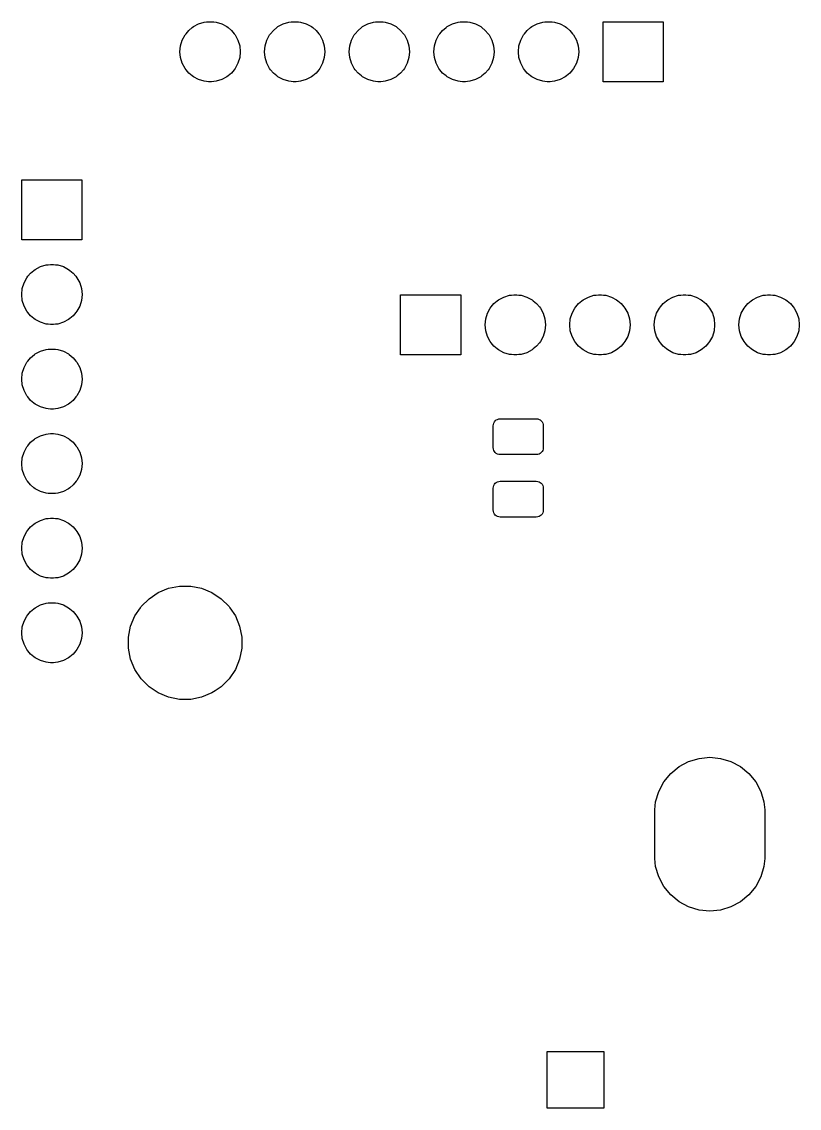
# Model space of a CAD drawing. Extents: x 0.82 to 4.3, y -4.31 to -0.82.
# Drawn here: x 0.821 to 1.74, y -2.106 to -0.821 of the extents above; entities that cross this region are included whole.
import ezdxf

# ---------------------------------------------------------------- set-up
doc = ezdxf.new("R2010")
doc.units = 0
doc.header["$MEASUREMENT"] = 0
doc.layers.add('BLACK', color=7, linetype='CONTINUOUS')

msp = doc.modelspace()

# ---------------------------------------------------------------- linework, layer by layer
at = {"layer": 'BLACK', "linetype": 'CONTINUOUS'}
for p, q in [((1.02967, -0.823368), (1.03635, -0.82134)), ((1.03635, -0.82134), (1.03896, -0.821083)), ((1.03896, -0.821083), (1.04156, -0.820827)), ((1.04156, -0.820827), (1.04505, -0.820827)), ((1.04505, -0.820827), (1.04766, -0.821083)), ((1.04766, -0.821083), (1.05026, -0.82134)), ((1.05026, -0.82134), (1.05695, -0.823368)), ((1.12967, -0.823368), (1.13635, -0.82134)), ((1.13635, -0.82134), (1.13896, -0.821083)), ((1.13896, -0.821083), (1.14156, -0.820827)), ((1.14156, -0.820827), (1.14505, -0.820827)), ((1.14505, -0.820827), (1.14766, -0.821083)), ((1.14766, -0.821083), (1.15026, -0.82134)), ((1.15026, -0.82134), (1.15695, -0.823368)), ((1.22967, -0.823368), (1.23635, -0.82134)), ((1.23635, -0.82134), (1.23896, -0.821083)), ((1.23896, -0.821083), (1.24156, -0.820827)), ((1.24156, -0.820827), (1.24505, -0.820827)), ((1.24505, -0.820827), (1.24766, -0.821083)), ((1.24766, -0.821083), (1.25026, -0.82134)), ((1.25026, -0.82134), (1.25695, -0.823368)), ((1.32967, -0.823368), (1.33635, -0.82134)), ((1.33635, -0.82134), (1.33896, -0.821083)), ((1.33896, -0.821083), (1.34156, -0.820827)), ((1.34156, -0.820827), (1.34505, -0.820827)), ((1.34505, -0.820827), (1.34766, -0.821083)), ((1.34766, -0.821083), (1.35026, -0.82134)), ((1.35026, -0.82134), (1.35695, -0.823368)), ((1.42967, -0.823368), (1.43635, -0.82134)), ((1.43635, -0.82134), (1.43896, -0.821083)), ((1.43896, -0.821083), (1.44156, -0.820827)), ((1.44156, -0.820827), (1.44505, -0.820827)), ((1.44505, -0.820827), (1.44766, -0.821083)), ((1.44766, -0.821083), (1.45026, -0.82134)), ((1.45026, -0.82134), (1.45695, -0.823368)), ((1.50783, -0.891772), (1.50783, -0.820827)), ((1.50783, -0.820827), (1.57878, -0.820827)), ((1.57878, -0.820827), (1.57878, -0.891772)), ((1.01482, -0.835089), (1.0181, -0.831095)), ((1.0181, -0.831095), (1.0221, -0.827817)), ((1.0221, -0.827817), (1.0235, -0.826662)), ((1.0235, -0.826662), (1.02967, -0.823368)), ((1.05695, -0.823368), (1.06311, -0.826662)), ((1.06311, -0.826662), (1.06452, -0.827817)), ((1.06452, -0.827817), (1.06851, -0.831095)), ((1.06851, -0.831095), (1.07179, -0.835089)), ((1.11482, -0.835089), (1.1181, -0.831095)), ((1.1181, -0.831095), (1.1221, -0.827817)), ((1.1221, -0.827817), (1.1235, -0.826662)), ((1.1235, -0.826662), (1.12967, -0.823368)), ((1.15695, -0.823368), (1.16311, -0.826662)), ((1.16311, -0.826662), (1.16452, -0.827817)), ((1.16452, -0.827817), (1.16851, -0.831095)), ((1.16851, -0.831095), (1.17179, -0.835089)), ((1.21482, -0.835089), (1.2181, -0.831095)), ((1.2181, -0.831095), (1.2221, -0.827817)), ((1.2221, -0.827817), (1.2235, -0.826662)), ((1.2235, -0.826662), (1.22967, -0.823368)), ((1.25695, -0.823368), (1.26311, -0.826662)), ((1.26311, -0.826662), (1.26452, -0.827817)), ((1.26452, -0.827817), (1.26851, -0.831095)), ((1.26851, -0.831095), (1.27179, -0.835089)), ((1.31482, -0.835089), (1.3181, -0.831095)), ((1.3181, -0.831095), (1.3221, -0.827817)), ((1.3221, -0.827817), (1.3235, -0.826662)), ((1.3235, -0.826662), (1.32967, -0.823368)), ((1.35695, -0.823368), (1.36311, -0.826662)), ((1.36311, -0.826662), (1.36452, -0.827817)), ((1.36452, -0.827817), (1.36851, -0.831095)), ((1.36851, -0.831095), (1.37179, -0.835089)), ((1.41482, -0.835089), (1.4181, -0.831095)), ((1.4181, -0.831095), (1.4221, -0.827817)), ((1.4221, -0.827817), (1.4235, -0.826662)), ((1.4235, -0.826662), (1.42967, -0.823368)), ((1.45695, -0.823368), (1.46311, -0.826662)), ((1.46311, -0.826662), (1.46452, -0.827817)), ((1.46452, -0.827817), (1.46851, -0.831095)), ((1.46851, -0.831095), (1.47179, -0.835089)), ((1.00835, -0.849345), (1.01038, -0.842659)), ((1.01038, -0.842659), (1.01367, -0.836496)), ((1.01367, -0.836496), (1.01482, -0.835089)), ((1.07179, -0.835089), (1.07294, -0.836496)), ((1.07294, -0.836496), (1.07624, -0.842659)), ((1.07624, -0.842659), (1.07827, -0.849345)), ((1.10835, -0.849345), (1.11038, -0.842659)), ((1.11038, -0.842659), (1.11367, -0.836496)), ((1.11367, -0.836496), (1.11482, -0.835089)), ((1.17179, -0.835089), (1.17294, -0.836496)), ((1.17294, -0.836496), (1.17624, -0.842659)), ((1.17624, -0.842659), (1.17827, -0.849345)), ((1.20835, -0.849345), (1.21038, -0.842659)), ((1.21038, -0.842659), (1.21367, -0.836496)), ((1.21367, -0.836496), (1.21482, -0.835089)), ((1.27179, -0.835089), (1.27294, -0.836496)), ((1.27294, -0.836496), (1.27624, -0.842659)), ((1.27624, -0.842659), (1.27827, -0.849345)), ((1.30835, -0.849345), (1.31038, -0.842659)), ((1.31038, -0.842659), (1.31367, -0.836496)), ((1.31367, -0.836496), (1.31482, -0.835089)), ((1.37179, -0.835089), (1.37294, -0.836496)), ((1.37294, -0.836496), (1.37624, -0.842659)), ((1.37624, -0.842659), (1.37827, -0.849345)), ((1.40835, -0.849345), (1.41038, -0.842659)), ((1.41038, -0.842659), (1.41367, -0.836496)), ((1.41367, -0.836496), (1.41482, -0.835089)), ((1.47179, -0.835089), (1.47294, -0.836496)), ((1.47294, -0.836496), (1.47624, -0.842659)), ((1.47624, -0.842659), (1.47827, -0.849345)), ((1.00766, -0.856299), (1.00835, -0.849345)), ((1.00835, -0.863253), (1.00766, -0.856299)), ((1.07827, -0.849345), (1.07895, -0.856299)), ((1.07895, -0.856299), (1.07827, -0.863253)), ((1.10766, -0.856299), (1.10835, -0.849345)), ((1.10835, -0.863253), (1.10766, -0.856299)), ((1.17827, -0.849345), (1.17895, -0.856299)), ((1.17895, -0.856299), (1.17827, -0.863253)), ((1.20766, -0.856299), (1.20835, -0.849345)), ((1.20835, -0.863253), (1.20766, -0.856299)), ((1.27827, -0.849345), (1.27895, -0.856299)), ((1.27895, -0.856299), (1.27827, -0.863253)), ((1.30766, -0.856299), (1.30835, -0.849345)), ((1.30835, -0.863253), (1.30766, -0.856299)), ((1.37827, -0.849345), (1.37895, -0.856299)), ((1.37895, -0.856299), (1.37827, -0.863253)), ((1.40766, -0.856299), (1.40835, -0.849345)), ((1.40835, -0.863253), (1.40766, -0.856299)), ((1.47827, -0.849345), (1.47895, -0.856299)), ((1.47895, -0.856299), (1.47827, -0.863253)), ((1.01038, -0.86994), (1.00835, -0.863253)), ((1.01367, -0.876102), (1.01038, -0.86994)), ((1.07624, -0.86994), (1.07294, -0.876102)), ((1.07827, -0.863253), (1.07624, -0.86994)), ((1.11038, -0.86994), (1.10835, -0.863253)), ((1.11367, -0.876102), (1.11038, -0.86994)), ((1.17624, -0.86994), (1.17294, -0.876102)), ((1.17827, -0.863253), (1.17624, -0.86994)), ((1.21038, -0.86994), (1.20835, -0.863253)), ((1.21367, -0.876102), (1.21038, -0.86994)), ((1.27624, -0.86994), (1.27294, -0.876102)), ((1.27827, -0.863253), (1.27624, -0.86994)), ((1.31038, -0.86994), (1.30835, -0.863253)), ((1.31367, -0.876102), (1.31038, -0.86994)), ((1.37624, -0.86994), (1.37294, -0.876102)), ((1.37827, -0.863253), (1.37624, -0.86994)), ((1.41038, -0.86994), (1.40835, -0.863253)), ((1.41367, -0.876102), (1.41038, -0.86994)), ((1.47624, -0.86994), (1.47294, -0.876102)), ((1.47827, -0.863253), (1.47624, -0.86994)), ((1.01482, -0.877509), (1.01367, -0.876102)), ((1.0181, -0.881503), (1.01482, -0.877509)), ((1.0221, -0.884781), (1.0181, -0.881503)), ((1.0235, -0.885936), (1.0221, -0.884781)), ((1.02967, -0.88923), (1.0235, -0.885936)), ((1.06311, -0.885936), (1.05695, -0.88923)), ((1.06452, -0.884781), (1.06311, -0.885936)), ((1.06851, -0.881503), (1.06452, -0.884781)), ((1.07179, -0.877509), (1.06851, -0.881503)), ((1.07294, -0.876102), (1.07179, -0.877509)), ((1.11482, -0.877509), (1.11367, -0.876102)), ((1.1181, -0.881503), (1.11482, -0.877509)), ((1.1221, -0.884781), (1.1181, -0.881503)), ((1.1235, -0.885936), (1.1221, -0.884781)), ((1.12967, -0.88923), (1.1235, -0.885936)), ((1.16311, -0.885936), (1.15695, -0.88923)), ((1.16452, -0.884781), (1.16311, -0.885936)), ((1.16851, -0.881503), (1.16452, -0.884781)), ((1.17179, -0.877509), (1.16851, -0.881503)), ((1.17294, -0.876102), (1.17179, -0.877509)), ((1.21482, -0.877509), (1.21367, -0.876102)), ((1.2181, -0.881503), (1.21482, -0.877509)), ((1.2221, -0.884781), (1.2181, -0.881503)), ((1.2235, -0.885936), (1.2221, -0.884781)), ((1.22967, -0.88923), (1.2235, -0.885936)), ((1.26311, -0.885936), (1.25695, -0.88923)), ((1.26452, -0.884781), (1.26311, -0.885936)), ((1.26851, -0.881503), (1.26452, -0.884781)), ((1.27179, -0.877509), (1.26851, -0.881503)), ((1.27294, -0.876102), (1.27179, -0.877509)), ((1.31482, -0.877509), (1.31367, -0.876102)), ((1.3181, -0.881503), (1.31482, -0.877509)), ((1.3221, -0.884781), (1.3181, -0.881503)), ((1.3235, -0.885936), (1.3221, -0.884781)), ((1.32967, -0.88923), (1.3235, -0.885936)), ((1.36311, -0.885936), (1.35695, -0.88923)), ((1.36452, -0.884781), (1.36311, -0.885936)), ((1.36851, -0.881503), (1.36452, -0.884781)), ((1.37179, -0.877509), (1.36851, -0.881503)), ((1.37294, -0.876102), (1.37179, -0.877509)), ((1.41482, -0.877509), (1.41367, -0.876102)), ((1.4181, -0.881503), (1.41482, -0.877509)), ((1.4221, -0.884781), (1.4181, -0.881503)), ((1.4235, -0.885936), (1.4221, -0.884781)), ((1.42967, -0.88923), (1.4235, -0.885936)), ((1.46311, -0.885936), (1.45695, -0.88923)), ((1.46452, -0.884781), (1.46311, -0.885936)), ((1.46851, -0.881503), (1.46452, -0.884781)), ((1.47179, -0.877509), (1.46851, -0.881503)), ((1.47294, -0.876102), (1.47179, -0.877509)), ((1.03635, -0.891258), (1.02967, -0.88923)), ((1.03896, -0.891515), (1.03635, -0.891258)), ((1.04156, -0.891772), (1.03896, -0.891515)), ((1.04505, -0.891772), (1.04156, -0.891772)), ((1.04766, -0.891515), (1.04505, -0.891772)), ((1.05026, -0.891258), (1.04766, -0.891515)), ((1.05695, -0.88923), (1.05026, -0.891258)), ((1.13635, -0.891258), (1.12967, -0.88923)), ((1.13896, -0.891515), (1.13635, -0.891258)), ((1.14156, -0.891772), (1.13896, -0.891515)), ((1.14505, -0.891772), (1.14156, -0.891772)), ((1.14766, -0.891515), (1.14505, -0.891772)), ((1.15026, -0.891258), (1.14766, -0.891515)), ((1.15695, -0.88923), (1.15026, -0.891258)), ((1.23635, -0.891258), (1.22967, -0.88923)), ((1.23896, -0.891515), (1.23635, -0.891258)), ((1.24156, -0.891772), (1.23896, -0.891515)), ((1.24505, -0.891772), (1.24156, -0.891772)), ((1.24766, -0.891515), (1.24505, -0.891772)), ((1.25026, -0.891258), (1.24766, -0.891515)), ((1.25695, -0.88923), (1.25026, -0.891258)), ((1.33635, -0.891258), (1.32967, -0.88923)), ((1.33896, -0.891515), (1.33635, -0.891258)), ((1.34156, -0.891772), (1.33896, -0.891515)), ((1.34505, -0.891772), (1.34156, -0.891772)), ((1.34766, -0.891515), (1.34505, -0.891772)), ((1.35026, -0.891258), (1.34766, -0.891515)), ((1.35695, -0.88923), (1.35026, -0.891258)), ((1.43635, -0.891258), (1.42967, -0.88923)), ((1.43896, -0.891515), (1.43635, -0.891258)), ((1.44156, -0.891772), (1.43896, -0.891515)), ((1.44505, -0.891772), (1.44156, -0.891772)), ((1.44766, -0.891515), (1.44505, -0.891772)), ((1.45026, -0.891258), (1.44766, -0.891515)), ((1.45695, -0.88923), (1.45026, -0.891258)), ((1.57878, -0.891772), (1.50783, -0.891772)), ((0.820827, -1.07878), (0.820827, -1.00783)), ((0.820827, -1.00783), (0.891772, -1.00783)), ((0.891772, -1.00783), (0.891772, -1.07878)), ((0.891772, -1.07878), (0.820827, -1.07878)), ((0.831095, -1.1181), (0.835089, -1.11482)), ((0.835089, -1.11482), (0.836496, -1.11367)), ((0.836496, -1.11367), (0.842659, -1.11038)), ((0.842659, -1.11038), (0.849345, -1.10835)), ((0.849345, -1.10835), (0.851951, -1.10809)), ((0.851951, -1.10809), (0.854557, -1.10783)), ((0.854557, -1.10783), (0.858042, -1.10783)), ((0.858042, -1.10783), (0.860647, -1.10809)), ((0.860647, -1.10809), (0.863253, -1.10835)), ((0.863253, -1.10835), (0.86994, -1.11038)), ((0.86994, -1.11038), (0.876102, -1.11367)), ((0.876102, -1.11367), (0.877509, -1.11482)), ((0.877509, -1.11482), (0.881503, -1.1181)), ((0.82134, -1.13635), (0.823368, -1.12967)), ((0.823368, -1.12967), (0.826662, -1.1235)), ((0.826662, -1.1235), (0.828033, -1.12183)), ((0.828033, -1.12183), (0.831095, -1.1181)), ((0.881503, -1.1181), (0.884566, -1.12183)), ((0.884566, -1.12183), (0.885936, -1.1235)), ((0.885936, -1.1235), (0.88923, -1.12967)), ((0.88923, -1.12967), (0.891258, -1.13635)), ((0.820655, -1.14331), (0.82134, -1.13635)), ((0.82134, -1.15026), (0.820655, -1.14331)), ((0.891258, -1.13635), (0.891943, -1.14331)), ((0.891943, -1.14331), (0.891258, -1.15026)), ((0.823368, -1.15695), (0.82134, -1.15026)), ((0.891258, -1.15026), (0.88923, -1.15695)), ((1.2685, -1.21471), (1.2685, -1.14376)), ((1.2685, -1.14376), (1.33944, -1.14376)), ((1.33944, -1.14376), (1.33944, -1.21471)), ((1.37549, -1.15803), (1.37876, -1.15403)), ((1.37876, -1.15403), (1.38276, -1.15075)), ((1.38276, -1.15075), (1.38417, -1.1496)), ((1.38417, -1.1496), (1.39033, -1.14631)), ((1.39033, -1.14631), (1.39701, -1.14428)), ((1.39701, -1.14428), (1.39962, -1.14402)), ((1.39962, -1.14402), (1.40223, -1.14376)), ((1.40223, -1.14376), (1.40571, -1.14376)), ((1.40571, -1.14376), (1.40832, -1.14402)), ((1.40832, -1.14402), (1.41092, -1.14428)), ((1.41092, -1.14428), (1.41761, -1.14631)), ((1.41761, -1.14631), (1.42377, -1.1496)), ((1.42377, -1.1496), (1.42518, -1.15075)), ((1.42518, -1.15075), (1.42917, -1.15403)), ((1.42917, -1.15403), (1.43245, -1.15803)), ((1.47549, -1.15803), (1.47876, -1.15403)), ((1.47876, -1.15403), (1.48276, -1.15075)), ((1.48276, -1.15075), (1.48417, -1.1496)), ((1.48417, -1.1496), (1.49033, -1.14631)), ((1.49033, -1.14631), (1.49701, -1.14428)), ((1.49701, -1.14428), (1.49962, -1.14402)), ((1.49962, -1.14402), (1.50223, -1.14376)), ((1.50223, -1.14376), (1.50571, -1.14376)), ((1.50571, -1.14376), (1.50832, -1.14402)), ((1.50832, -1.14402), (1.51092, -1.14428)), ((1.51092, -1.14428), (1.51761, -1.14631)), ((1.51761, -1.14631), (1.52377, -1.1496)), ((1.52377, -1.1496), (1.52518, -1.15075)), ((1.52518, -1.15075), (1.52917, -1.15403)), ((1.52917, -1.15403), (1.53245, -1.15803)), ((1.57549, -1.15803), (1.57876, -1.15403)), ((1.57876, -1.15403), (1.58276, -1.15075)), ((1.58276, -1.15075), (1.58417, -1.1496)), ((1.58417, -1.1496), (1.59033, -1.14631)), ((1.59033, -1.14631), (1.59701, -1.14428)), ((1.59701, -1.14428), (1.59962, -1.14402)), ((1.59962, -1.14402), (1.60223, -1.14376)), ((1.60223, -1.14376), (1.60571, -1.14376)), ((1.60571, -1.14376), (1.60832, -1.14402)), ((1.60832, -1.14402), (1.61092, -1.14428)), ((1.61092, -1.14428), (1.61761, -1.14631)), ((1.61761, -1.14631), (1.62377, -1.1496)), ((1.62377, -1.1496), (1.62518, -1.15075)), ((1.62518, -1.15075), (1.62917, -1.15403)), ((1.62917, -1.15403), (1.63245, -1.15803)), ((1.67549, -1.15803), (1.67876, -1.15403)), ((1.67876, -1.15403), (1.68276, -1.15075)), ((1.68276, -1.15075), (1.68417, -1.1496)), ((1.68417, -1.1496), (1.69033, -1.14631)), ((1.69033, -1.14631), (1.69701, -1.14428)), ((1.69701, -1.14428), (1.69962, -1.14402)), ((1.69962, -1.14402), (1.70223, -1.14376)), ((1.70223, -1.14376), (1.70571, -1.14376)), ((1.70571, -1.14376), (1.70832, -1.14402)), ((1.70832, -1.14402), (1.71092, -1.14428)), ((1.71092, -1.14428), (1.71761, -1.14631)), ((1.71761, -1.14631), (1.72377, -1.1496)), ((1.72377, -1.1496), (1.72518, -1.15075)), ((1.72518, -1.15075), (1.72917, -1.15403)), ((1.72917, -1.15403), (1.73245, -1.15803)), ((0.826662, -1.16311), (0.823368, -1.15695)), ((0.827817, -1.16452), (0.826662, -1.16311)), ((0.831095, -1.16851), (0.827817, -1.16452)), ((0.835089, -1.17179), (0.831095, -1.16851)), ((0.881503, -1.16851), (0.877509, -1.17179)), ((0.884781, -1.16452), (0.881503, -1.16851)), ((0.885936, -1.16311), (0.884781, -1.16452)), ((0.88923, -1.15695), (0.885936, -1.16311)), ((1.36901, -1.17228), (1.37104, -1.1656)), ((1.37104, -1.1656), (1.37433, -1.15943)), ((1.37433, -1.15943), (1.37549, -1.15803)), ((1.43245, -1.15803), (1.43361, -1.15943)), ((1.43361, -1.15943), (1.4369, -1.1656)), ((1.4369, -1.1656), (1.43893, -1.17228)), ((1.46901, -1.17228), (1.47104, -1.1656)), ((1.47104, -1.1656), (1.47433, -1.15943)), ((1.47433, -1.15943), (1.47549, -1.15803)), ((1.53245, -1.15803), (1.53361, -1.15943)), ((1.53361, -1.15943), (1.5369, -1.1656)), ((1.5369, -1.1656), (1.53893, -1.17228)), ((1.56901, -1.17228), (1.57104, -1.1656)), ((1.57104, -1.1656), (1.57433, -1.15943)), ((1.57433, -1.15943), (1.57549, -1.15803)), ((1.63245, -1.15803), (1.63361, -1.15943)), ((1.63361, -1.15943), (1.6369, -1.1656)), ((1.6369, -1.1656), (1.63893, -1.17228)), ((1.66901, -1.17228), (1.67104, -1.1656)), ((1.67104, -1.1656), (1.67433, -1.15943)), ((1.67433, -1.15943), (1.67549, -1.15803)), ((1.73245, -1.15803), (1.73361, -1.15943)), ((1.73361, -1.15943), (1.7369, -1.1656)), ((1.7369, -1.1656), (1.73893, -1.17228)), ((0.836496, -1.17294), (0.835089, -1.17179)), ((0.842659, -1.17624), (0.836496, -1.17294)), ((0.849345, -1.17827), (0.842659, -1.17624)), ((0.851951, -1.17852), (0.849345, -1.17827)), ((0.854557, -1.17878), (0.851951, -1.17852)), ((0.858042, -1.17878), (0.854557, -1.17878)), ((0.860647, -1.17852), (0.858042, -1.17878)), ((0.863253, -1.17827), (0.860647, -1.17852)), ((0.86994, -1.17624), (0.863253, -1.17827)), ((0.876102, -1.17294), (0.86994, -1.17624)), ((0.877509, -1.17179), (0.876102, -1.17294)), ((1.36832, -1.17924), (1.36901, -1.17228)), ((1.36901, -1.18619), (1.36832, -1.17924)), ((1.43893, -1.17228), (1.43961, -1.17924)), ((1.43961, -1.17924), (1.43893, -1.18619)), ((1.46832, -1.17924), (1.46901, -1.17228)), ((1.46901, -1.18619), (1.46832, -1.17924)), ((1.53893, -1.17228), (1.53961, -1.17924)), ((1.53961, -1.17924), (1.53893, -1.18619)), ((1.56832, -1.17924), (1.56901, -1.17228)), ((1.56901, -1.18619), (1.56832, -1.17924)), ((1.63893, -1.17228), (1.63961, -1.17924)), ((1.63961, -1.17924), (1.63893, -1.18619)), ((1.66832, -1.17924), (1.66901, -1.17228)), ((1.66901, -1.18619), (1.66832, -1.17924)), ((1.73893, -1.17228), (1.73961, -1.17924)), ((1.73961, -1.17924), (1.73893, -1.18619)), ((1.37104, -1.19288), (1.36901, -1.18619)), ((1.37433, -1.19904), (1.37104, -1.19288)), ((1.4369, -1.19288), (1.43361, -1.19904)), ((1.43893, -1.18619), (1.4369, -1.19288)), ((1.47104, -1.19288), (1.46901, -1.18619)), ((1.47433, -1.19904), (1.47104, -1.19288)), ((1.5369, -1.19288), (1.53361, -1.19904)), ((1.53893, -1.18619), (1.5369, -1.19288)), ((1.57104, -1.19288), (1.56901, -1.18619)), ((1.57433, -1.19904), (1.57104, -1.19288)), ((1.6369, -1.19288), (1.63361, -1.19904)), ((1.63893, -1.18619), (1.6369, -1.19288)), ((1.67104, -1.19288), (1.66901, -1.18619)), ((1.67433, -1.19904), (1.67104, -1.19288)), ((1.7369, -1.19288), (1.73361, -1.19904)), ((1.73893, -1.18619), (1.7369, -1.19288)), ((1.37549, -1.20045), (1.37433, -1.19904)), ((1.37876, -1.20444), (1.37549, -1.20045)), ((1.38276, -1.20772), (1.37876, -1.20444)), ((1.42917, -1.20444), (1.42518, -1.20772)), ((1.43245, -1.20045), (1.42917, -1.20444)), ((1.43361, -1.19904), (1.43245, -1.20045)), ((1.47549, -1.20045), (1.47433, -1.19904)), ((1.47876, -1.20444), (1.47549, -1.20045)), ((1.48276, -1.20772), (1.47876, -1.20444)), ((1.52917, -1.20444), (1.52518, -1.20772)), ((1.53245, -1.20045), (1.52917, -1.20444)), ((1.53361, -1.19904), (1.53245, -1.20045)), ((1.57549, -1.20045), (1.57433, -1.19904)), ((1.57876, -1.20444), (1.57549, -1.20045)), ((1.58276, -1.20772), (1.57876, -1.20444)), ((1.62917, -1.20444), (1.62518, -1.20772)), ((1.63245, -1.20045), (1.62917, -1.20444)), ((1.63361, -1.19904), (1.63245, -1.20045)), ((1.67549, -1.20045), (1.67433, -1.19904)), ((1.67876, -1.20444), (1.67549, -1.20045)), ((1.68276, -1.20772), (1.67876, -1.20444)), ((1.72917, -1.20444), (1.72518, -1.20772)), ((1.73245, -1.20045), (1.72917, -1.20444)), ((1.73361, -1.19904), (1.73245, -1.20045)), ((0.827817, -1.2221), (0.831095, -1.2181)), ((0.831095, -1.2181), (0.835856, -1.2142)), ((0.835856, -1.2142), (0.836496, -1.21367)), ((0.836496, -1.21367), (0.842659, -1.21038)), ((0.842659, -1.21038), (0.849345, -1.20835)), ((0.849345, -1.20835), (0.851951, -1.20809)), ((0.851951, -1.20809), (0.854557, -1.20783)), ((0.854557, -1.20783), (0.858042, -1.20783)), ((0.858042, -1.20783), (0.860647, -1.20809)), ((0.860647, -1.20809), (0.863253, -1.20835)), ((0.863253, -1.20835), (0.86994, -1.21038)), ((0.86994, -1.21038), (0.876102, -1.21367)), ((0.876102, -1.21367), (0.876742, -1.2142)), ((0.876742, -1.2142), (0.881503, -1.2181)), ((0.881503, -1.2181), (0.884781, -1.2221)), ((1.33944, -1.21471), (1.2685, -1.21471)), ((1.38417, -1.20887), (1.38276, -1.20772)), ((1.39033, -1.21217), (1.38417, -1.20887)), ((1.39701, -1.2142), (1.39033, -1.21217)), ((1.39962, -1.21445), (1.39701, -1.2142)), ((1.40223, -1.21471), (1.39962, -1.21445)), ((1.40571, -1.21471), (1.40223, -1.21471)), ((1.40832, -1.21445), (1.40571, -1.21471)), ((1.41092, -1.2142), (1.40832, -1.21445)), ((1.41761, -1.21217), (1.41092, -1.2142)), ((1.42377, -1.20887), (1.41761, -1.21217)), ((1.42518, -1.20772), (1.42377, -1.20887)), ((1.48417, -1.20887), (1.48276, -1.20772)), ((1.49033, -1.21217), (1.48417, -1.20887)), ((1.49701, -1.2142), (1.49033, -1.21217)), ((1.49962, -1.21445), (1.49701, -1.2142)), ((1.50223, -1.21471), (1.49962, -1.21445)), ((1.50571, -1.21471), (1.50223, -1.21471)), ((1.50832, -1.21445), (1.50571, -1.21471)), ((1.51092, -1.2142), (1.50832, -1.21445)), ((1.51761, -1.21217), (1.51092, -1.2142)), ((1.52377, -1.20887), (1.51761, -1.21217)), ((1.52518, -1.20772), (1.52377, -1.20887)), ((1.58417, -1.20887), (1.58276, -1.20772)), ((1.59033, -1.21217), (1.58417, -1.20887)), ((1.59701, -1.2142), (1.59033, -1.21217)), ((1.59962, -1.21445), (1.59701, -1.2142)), ((1.60223, -1.21471), (1.59962, -1.21445)), ((1.60571, -1.21471), (1.60223, -1.21471)), ((1.60832, -1.21445), (1.60571, -1.21471)), ((1.61092, -1.2142), (1.60832, -1.21445)), ((1.61761, -1.21217), (1.61092, -1.2142)), ((1.62377, -1.20887), (1.61761, -1.21217)), ((1.62518, -1.20772), (1.62377, -1.20887)), ((1.68417, -1.20887), (1.68276, -1.20772)), ((1.69033, -1.21217), (1.68417, -1.20887)), ((1.69701, -1.2142), (1.69033, -1.21217)), ((1.69962, -1.21445), (1.69701, -1.2142)), ((1.70223, -1.21471), (1.69962, -1.21445)), ((1.70571, -1.21471), (1.70223, -1.21471)), ((1.70832, -1.21445), (1.70571, -1.21471)), ((1.71092, -1.2142), (1.70832, -1.21445)), ((1.71761, -1.21217), (1.71092, -1.2142)), ((1.72377, -1.20887), (1.71761, -1.21217)), ((1.72518, -1.20772), (1.72377, -1.20887)), ((0.82134, -1.23635), (0.823368, -1.22967)), ((0.823368, -1.22967), (0.826662, -1.2235)), ((0.826662, -1.2235), (0.827817, -1.2221)), ((0.884781, -1.2221), (0.885936, -1.2235)), ((0.885936, -1.2235), (0.88923, -1.22967)), ((0.88923, -1.22967), (0.891258, -1.23635)), ((0.820655, -1.24331), (0.82134, -1.23635)), ((0.82134, -1.25026), (0.820655, -1.24331)), ((0.891258, -1.23635), (0.891943, -1.24331)), ((0.891943, -1.24331), (0.891258, -1.25026)), ((0.823368, -1.25695), (0.82134, -1.25026)), ((0.826662, -1.26311), (0.823368, -1.25695)), ((0.88923, -1.25695), (0.885936, -1.26311)), ((0.891258, -1.25026), (0.88923, -1.25695)), ((0.827817, -1.26452), (0.826662, -1.26311)), ((0.831095, -1.26851), (0.827817, -1.26452)), ((0.835089, -1.27179), (0.831095, -1.26851)), ((0.836496, -1.27294), (0.835089, -1.27179)), ((0.877509, -1.27179), (0.876102, -1.27294)), ((0.881503, -1.26851), (0.877509, -1.27179)), ((0.884781, -1.26452), (0.881503, -1.26851)), ((0.885936, -1.26311), (0.884781, -1.26452)), ((0.842659, -1.27624), (0.836496, -1.27294)), ((0.849345, -1.27827), (0.842659, -1.27624)), ((0.851951, -1.27852), (0.849345, -1.27827)), ((0.854557, -1.27878), (0.851951, -1.27852)), ((0.858042, -1.27878), (0.854557, -1.27878)), ((0.860647, -1.27852), (0.858042, -1.27878)), ((0.863253, -1.27827), (0.860647, -1.27852)), ((0.86994, -1.27624), (0.863253, -1.27827)), ((0.876102, -1.27294), (0.86994, -1.27624)), ((1.37791, -1.2987), (1.37809, -1.29687)), ((1.37809, -1.29687), (1.37855, -1.29535)), ((1.37855, -1.29535), (1.3793, -1.29395)), ((1.3793, -1.29395), (1.38031, -1.29272)), ((1.38031, -1.29272), (1.38154, -1.29171)), ((1.38154, -1.29171), (1.38295, -1.29096)), ((1.38295, -1.29096), (1.38447, -1.29049)), ((1.38447, -1.29049), (1.38629, -1.29031)), ((1.38629, -1.29031), (1.42867, -1.29031)), ((1.42867, -1.29031), (1.43049, -1.29049)), ((1.43049, -1.29049), (1.43201, -1.29096)), ((1.43201, -1.29096), (1.43342, -1.29171)), ((1.43342, -1.29171), (1.43465, -1.29272)), ((1.43465, -1.29272), (1.43566, -1.29395)), ((1.43566, -1.29395), (1.43641, -1.29535)), ((1.43641, -1.29535), (1.43687, -1.29687)), ((1.43687, -1.29687), (1.43705, -1.2987)), ((0.836496, -1.31367), (0.842659, -1.31038)), ((0.842659, -1.31038), (0.849345, -1.30835)), ((0.849345, -1.30835), (0.851951, -1.30809)), ((0.851951, -1.30809), (0.854557, -1.30783)), ((0.854557, -1.30783), (0.858042, -1.30783)), ((0.858042, -1.30783), (0.860647, -1.30809)), ((0.860647, -1.30809), (0.863253, -1.30835)), ((0.863253, -1.30835), (0.86994, -1.31038)), ((0.86994, -1.31038), (0.876102, -1.31367)), ((1.37791, -1.32434), (1.37791, -1.2987)), ((1.43705, -1.2987), (1.43705, -1.32434)), ((0.826662, -1.3235), (0.827817, -1.3221)), ((0.827817, -1.3221), (0.831095, -1.3181)), ((0.831095, -1.3181), (0.835702, -1.31432)), ((0.835702, -1.31432), (0.836496, -1.31367)), ((0.876102, -1.31367), (0.876896, -1.31432)), ((0.876896, -1.31432), (0.881503, -1.3181)), ((0.881503, -1.3181), (0.884781, -1.3221)), ((0.884781, -1.3221), (0.885936, -1.3235)), ((0.82134, -1.33635), (0.823368, -1.32967)), ((0.823368, -1.32967), (0.826662, -1.3235)), ((0.885936, -1.3235), (0.88923, -1.32967)), ((0.88923, -1.32967), (0.891258, -1.33635)), ((1.37809, -1.32616), (1.37791, -1.32434)), ((1.37855, -1.32768), (1.37809, -1.32616)), ((1.3793, -1.32909), (1.37855, -1.32768)), ((1.38031, -1.33032), (1.3793, -1.32909)), ((1.38154, -1.33132), (1.38031, -1.33032)), ((1.38295, -1.33207), (1.38154, -1.33132)), ((1.38447, -1.33254), (1.38295, -1.33207)), ((1.38629, -1.33272), (1.38447, -1.33254)), ((1.42867, -1.33272), (1.38629, -1.33272)), ((1.43049, -1.33254), (1.42867, -1.33272)), ((1.43201, -1.33207), (1.43049, -1.33254)), ((1.43342, -1.33132), (1.43201, -1.33207)), ((1.43465, -1.33032), (1.43342, -1.33132)), ((1.43566, -1.32909), (1.43465, -1.33032)), ((1.43641, -1.32768), (1.43566, -1.32909)), ((1.43687, -1.32616), (1.43641, -1.32768)), ((1.43705, -1.32434), (1.43687, -1.32616)), ((0.820655, -1.34331), (0.82134, -1.33635)), ((0.82134, -1.35026), (0.820655, -1.34331)), ((0.891258, -1.33635), (0.891943, -1.34331)), ((0.891943, -1.34331), (0.891258, -1.35026)), ((0.823368, -1.35695), (0.82134, -1.35026)), ((0.826662, -1.36311), (0.823368, -1.35695)), ((0.88923, -1.35695), (0.885936, -1.36311)), ((0.891258, -1.35026), (0.88923, -1.35695)), ((0.827503, -1.36413), (0.826662, -1.36311)), ((0.831095, -1.36851), (0.827503, -1.36413)), ((0.835089, -1.37179), (0.831095, -1.36851)), ((0.836496, -1.37294), (0.835089, -1.37179)), ((0.842659, -1.37624), (0.836496, -1.37294)), ((0.876102, -1.37294), (0.86994, -1.37624)), ((0.877509, -1.37179), (0.876102, -1.37294)), ((0.881503, -1.36851), (0.877509, -1.37179)), ((0.885096, -1.36413), (0.881503, -1.36851)), ((0.885936, -1.36311), (0.885096, -1.36413)), ((1.37791, -1.37252), (1.37809, -1.37069)), ((1.37791, -1.39815), (1.37791, -1.37252)), ((1.37809, -1.37069), (1.37855, -1.36917)), ((1.37855, -1.36917), (1.3793, -1.36776)), ((1.3793, -1.36776), (1.38031, -1.36653)), ((1.38031, -1.36653), (1.38154, -1.36553)), ((1.38154, -1.36553), (1.38295, -1.36478)), ((1.38295, -1.36478), (1.38447, -1.36431)), ((1.38447, -1.36431), (1.38629, -1.36413)), ((1.38629, -1.36413), (1.42867, -1.36413)), ((1.42867, -1.36413), (1.43049, -1.36431)), ((1.43049, -1.36431), (1.43201, -1.36478)), ((1.43201, -1.36478), (1.43342, -1.36553)), ((1.43342, -1.36553), (1.43465, -1.36653)), ((1.43465, -1.36653), (1.43566, -1.36776)), ((1.43566, -1.36776), (1.43641, -1.36917)), ((1.43641, -1.36917), (1.43687, -1.37069)), ((1.43687, -1.37069), (1.43705, -1.37252)), ((1.43705, -1.37252), (1.43705, -1.39815)), ((0.849345, -1.37827), (0.842659, -1.37624)), ((0.851951, -1.37852), (0.849345, -1.37827)), ((0.854557, -1.37878), (0.851951, -1.37852)), ((0.858042, -1.37878), (0.854557, -1.37878)), ((0.860647, -1.37852), (0.858042, -1.37878)), ((0.863253, -1.37827), (0.860647, -1.37852)), ((0.86994, -1.37624), (0.863253, -1.37827)), ((1.37809, -1.39998), (1.37791, -1.39815)), ((1.37855, -1.4015), (1.37809, -1.39998)), ((1.43687, -1.39998), (1.43641, -1.4015)), ((1.43705, -1.39815), (1.43687, -1.39998)), ((0.836496, -1.41367), (0.842659, -1.41038)), ((0.842659, -1.41038), (0.849345, -1.40835)), ((0.849345, -1.40835), (0.851951, -1.40809)), ((0.851951, -1.40809), (0.854557, -1.40783)), ((0.854557, -1.40783), (0.858042, -1.40783)), ((0.858042, -1.40783), (0.860647, -1.40809)), ((0.860647, -1.40809), (0.863253, -1.40835)), ((0.863253, -1.40835), (0.86994, -1.41038)), ((0.86994, -1.41038), (0.876102, -1.41367)), ((1.3793, -1.4029), (1.37855, -1.4015)), ((1.38031, -1.40413), (1.3793, -1.4029)), ((1.38154, -1.40514), (1.38031, -1.40413)), ((1.38295, -1.40589), (1.38154, -1.40514)), ((1.38447, -1.40636), (1.38295, -1.40589)), ((1.38629, -1.40654), (1.38447, -1.40636)), ((1.42867, -1.40654), (1.38629, -1.40654)), ((1.43049, -1.40636), (1.42867, -1.40654)), ((1.43201, -1.40589), (1.43049, -1.40636)), ((1.43342, -1.40514), (1.43201, -1.40589)), ((1.43465, -1.40413), (1.43342, -1.40514)), ((1.43566, -1.4029), (1.43465, -1.40413)), ((1.43641, -1.4015), (1.43566, -1.4029)), ((0.823368, -1.42967), (0.826662, -1.4235)), ((0.826662, -1.4235), (0.827817, -1.4221)), ((0.827817, -1.4221), (0.831095, -1.4181)), ((0.831095, -1.4181), (0.835089, -1.41482)), ((0.835089, -1.41482), (0.836496, -1.41367)), ((0.876102, -1.41367), (0.877509, -1.41482)), ((0.877509, -1.41482), (0.881503, -1.4181)), ((0.881503, -1.4181), (0.884781, -1.4221)), ((0.884781, -1.4221), (0.885936, -1.4235)), ((0.885936, -1.4235), (0.88923, -1.42967)), ((0.820655, -1.44331), (0.82134, -1.43635)), ((0.82134, -1.43635), (0.823368, -1.42967)), ((0.88923, -1.42967), (0.891258, -1.43635)), ((0.891258, -1.43635), (0.891943, -1.44331)), ((0.82134, -1.45026), (0.820655, -1.44331)), ((0.823368, -1.45695), (0.82134, -1.45026)), ((0.891258, -1.45026), (0.88923, -1.45695)), ((0.891943, -1.44331), (0.891258, -1.45026)), ((0.826662, -1.46311), (0.823368, -1.45695)), ((0.827817, -1.46452), (0.826662, -1.46311)), ((0.831095, -1.46851), (0.827817, -1.46452)), ((0.884781, -1.46452), (0.881503, -1.46851)), ((0.885936, -1.46311), (0.884781, -1.46452)), ((0.88923, -1.45695), (0.885936, -1.46311)), ((0.835089, -1.47179), (0.831095, -1.46851)), ((0.836496, -1.47294), (0.835089, -1.47179)), ((0.842659, -1.47624), (0.836496, -1.47294)), ((0.849345, -1.47827), (0.842659, -1.47624)), ((0.86994, -1.47624), (0.863253, -1.47827)), ((0.876102, -1.47294), (0.86994, -1.47624)), ((0.877509, -1.47179), (0.876102, -1.47294)), ((0.881503, -1.46851), (0.877509, -1.47179)), ((0.851951, -1.47852), (0.849345, -1.47827)), ((0.854557, -1.47878), (0.851951, -1.47852)), ((0.858042, -1.47878), (0.854557, -1.47878)), ((0.860647, -1.47852), (0.858042, -1.47878)), ((0.863253, -1.47827), (0.860647, -1.47852)), ((0.994246, -1.49072), (1.00718, -1.48815)), ((1.00718, -1.48815), (1.02038, -1.48815)), ((1.02038, -1.48815), (1.03331, -1.49072)), ((0.961762, -1.51243), (0.97109, -1.5031)), ((0.97109, -1.5031), (0.982058, -1.49577)), ((0.982058, -1.49577), (0.994246, -1.49072)), ((0.982058, -1.49577), (0.982058, -1.49577)), ((1.03331, -1.49072), (1.0455, -1.49577)), ((1.0455, -1.49577), (1.0455, -1.49577)), ((1.0455, -1.49577), (1.05647, -1.5031)), ((1.05647, -1.5031), (1.0658, -1.51243)), ((0.831095, -1.5181), (0.835089, -1.51482)), ((0.835089, -1.51482), (0.836496, -1.51367)), ((0.836496, -1.51367), (0.842659, -1.51038)), ((0.842659, -1.51038), (0.849345, -1.50835)), ((0.849345, -1.50835), (0.851951, -1.50809)), ((0.851951, -1.50809), (0.854557, -1.50783)), ((0.854557, -1.50783), (0.858042, -1.50783)), ((0.858042, -1.50783), (0.860647, -1.50809)), ((0.860647, -1.50809), (0.863253, -1.50835)), ((0.863253, -1.50835), (0.86994, -1.51038)), ((0.86994, -1.51038), (0.876102, -1.51367)), ((0.876102, -1.51367), (0.877509, -1.51482)), ((0.877509, -1.51482), (0.881503, -1.5181)), ((0.954433, -1.5234), (0.960932, -1.51367)), ((0.960932, -1.51367), (0.961762, -1.51243)), ((1.0658, -1.51243), (1.06663, -1.51367)), ((1.06663, -1.51367), (1.07313, -1.5234)), ((0.823368, -1.52967), (0.826662, -1.5235)), ((0.826662, -1.5235), (0.827817, -1.5221)), ((0.827817, -1.5221), (0.831095, -1.5181)), ((0.881503, -1.5181), (0.884781, -1.5221)), ((0.884781, -1.5221), (0.885936, -1.5235)), ((0.885936, -1.5235), (0.88923, -1.52967)), ((0.949385, -1.53558), (0.954433, -1.5234)), ((1.07313, -1.5234), (1.07817, -1.53558)), ((0.820655, -1.54331), (0.82134, -1.53635)), ((0.82134, -1.53635), (0.823368, -1.52967)), ((0.88923, -1.52967), (0.891258, -1.53635)), ((0.891258, -1.53635), (0.891943, -1.54331)), ((0.946811, -1.54852), (0.949385, -1.53558)), ((1.07817, -1.53558), (1.08075, -1.54852)), ((0.82134, -1.55026), (0.820655, -1.54331)), ((0.823368, -1.55695), (0.82134, -1.55026)), ((0.891258, -1.55026), (0.88923, -1.55695)), ((0.891943, -1.54331), (0.891258, -1.55026)), ((0.946811, -1.56171), (0.946811, -1.54852)), ((1.08075, -1.54852), (1.08075, -1.56171)), ((0.826662, -1.56311), (0.823368, -1.55695)), ((0.827817, -1.56452), (0.826662, -1.56311)), ((0.831095, -1.56851), (0.827817, -1.56452)), ((0.884781, -1.56452), (0.881503, -1.56851)), ((0.885936, -1.56311), (0.884781, -1.56452)), ((0.88923, -1.55695), (0.885936, -1.56311)), ((0.949385, -1.57465), (0.946811, -1.56171)), ((1.08075, -1.56171), (1.07817, -1.57465)), ((0.835089, -1.57179), (0.831095, -1.56851)), ((0.836496, -1.57294), (0.835089, -1.57179)), ((0.842659, -1.57624), (0.836496, -1.57294)), ((0.849345, -1.57827), (0.842659, -1.57624)), ((0.851951, -1.57852), (0.849345, -1.57827)), ((0.854557, -1.57878), (0.851951, -1.57852)), ((0.858042, -1.57878), (0.854557, -1.57878)), ((0.860647, -1.57852), (0.858042, -1.57878)), ((0.863253, -1.57827), (0.860647, -1.57852)), ((0.86994, -1.57624), (0.863253, -1.57827)), ((0.876102, -1.57294), (0.86994, -1.57624)), ((0.877509, -1.57179), (0.876102, -1.57294)), ((0.881503, -1.56851), (0.877509, -1.57179)), ((0.954433, -1.58684), (0.949385, -1.57465)), ((1.07817, -1.57465), (1.07313, -1.58684)), ((0.961762, -1.59781), (0.954433, -1.58684)), ((0.954433, -1.58684), (0.954433, -1.58684)), ((1.07313, -1.58684), (1.0658, -1.59781)), ((1.07313, -1.58684), (1.07313, -1.58684)), ((0.97109, -1.60714), (0.961762, -1.59781)), ((1.0658, -1.59781), (1.05647, -1.60714)), ((0.978419, -1.61203), (0.97109, -1.60714)), ((0.982058, -1.61446), (0.978419, -1.61203)), ((0.994246, -1.61951), (0.982058, -1.61446)), ((1.0455, -1.61446), (1.03331, -1.61951)), ((1.04914, -1.61203), (1.0455, -1.61446)), ((1.05647, -1.60714), (1.04914, -1.61203)), ((1.00718, -1.62209), (0.994246, -1.61951)), ((1.02038, -1.62209), (1.00718, -1.62209)), ((1.03331, -1.61951), (1.02038, -1.62209)), ((1.59757, -1.7016), (1.60886, -1.69556)), ((1.60886, -1.69556), (1.62112, -1.69185)), ((1.62112, -1.69185), (1.63386, -1.69059)), ((1.63386, -1.69059), (1.6466, -1.69185)), ((1.6466, -1.69185), (1.65885, -1.69556)), ((1.65885, -1.69556), (1.67014, -1.7016)), ((1.58767, -1.70972), (1.59757, -1.7016)), ((1.59757, -1.7016), (1.59757, -1.7016)), ((1.59757, -1.7016), (1.59757, -1.7016)), ((1.67014, -1.7016), (1.67015, -1.7016)), ((1.67015, -1.7016), (1.67014, -1.7016)), ((1.67014, -1.7016), (1.68004, -1.70972)), ((1.57352, -1.73091), (1.57955, -1.71962)), ((1.57955, -1.71962), (1.58767, -1.70972)), ((1.58767, -1.70972), (1.58767, -1.70972)), ((1.68004, -1.70972), (1.68817, -1.71962)), ((1.68817, -1.71962), (1.68817, -1.71962)), ((1.68817, -1.71962), (1.6942, -1.73091)), ((1.5698, -1.74316), (1.57352, -1.73091)), ((1.6942, -1.73091), (1.69792, -1.74316)), ((1.56886, -1.75271), (1.5698, -1.74316)), ((1.69792, -1.74316), (1.69886, -1.75271)), ((1.56886, -1.81028), (1.56886, -1.75271)), ((1.69886, -1.75271), (1.69886, -1.81028)), ((1.5698, -1.81983), (1.56886, -1.81028)), ((1.69886, -1.81028), (1.69792, -1.81983)), ((1.57352, -1.83208), (1.5698, -1.81983)), ((1.69792, -1.81983), (1.6942, -1.83208)), ((1.57955, -1.84337), (1.57352, -1.83208)), ((1.6942, -1.83208), (1.68817, -1.84337)), ((1.58767, -1.85327), (1.57955, -1.84337)), ((1.57955, -1.84337), (1.57955, -1.84337)), ((1.57955, -1.84337), (1.57955, -1.84337)), ((1.68817, -1.84337), (1.68004, -1.85327)), ((1.68817, -1.84337), (1.68817, -1.84337)), ((1.68817, -1.84337), (1.68817, -1.84337)), ((1.59757, -1.86139), (1.58767, -1.85327)), ((1.60886, -1.86743), (1.59757, -1.86139)), ((1.59757, -1.86139), (1.59757, -1.86139)), ((1.67014, -1.86139), (1.65885, -1.86743)), ((1.67015, -1.86139), (1.67014, -1.86139)), ((1.68004, -1.85327), (1.67015, -1.86139)), ((1.62112, -1.87115), (1.60886, -1.86743)), ((1.63386, -1.8724), (1.62112, -1.87115)), ((1.6466, -1.87115), (1.63386, -1.8724)), ((1.65885, -1.86743), (1.6466, -1.87115)), ((1.44151, -2.10555), (1.44151, -2.03854)), ((1.44151, -2.03854), (1.50852, -2.03854)), ((1.50852, -2.03854), (1.50852, -2.10555)), ((1.50852, -2.10555), (1.44151, -2.10555))]:
    msp.add_line(p, q, dxfattribs=at)

doc.saveas('drawing.dxf')
